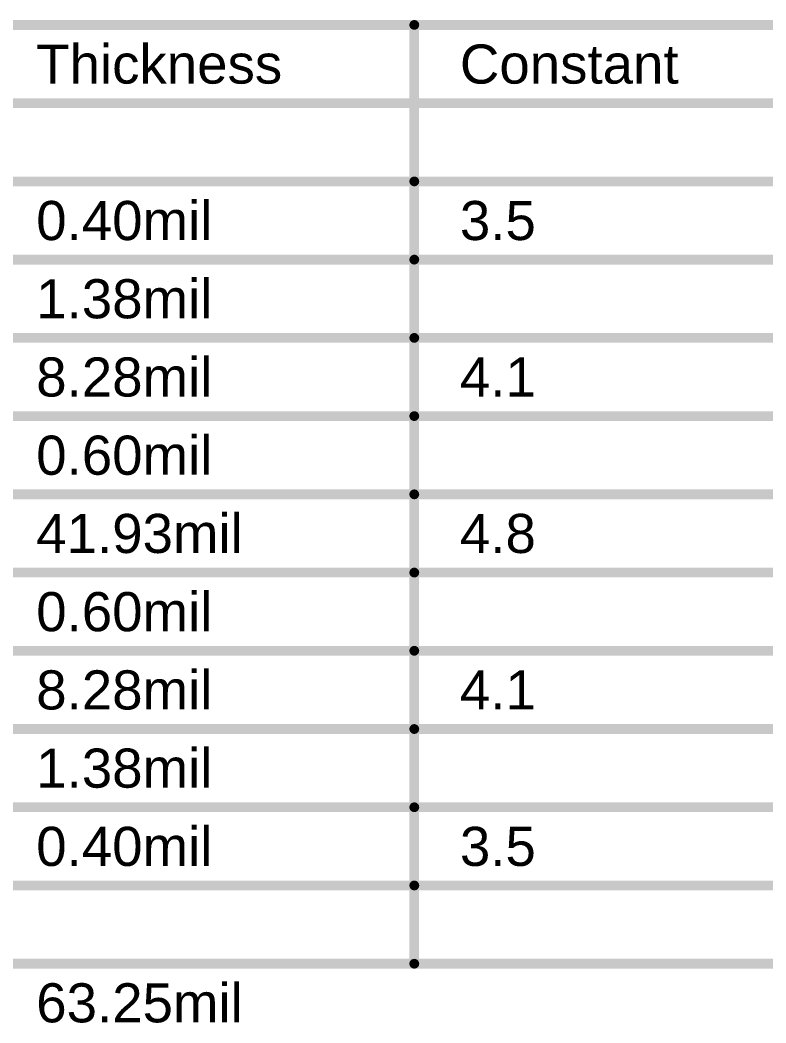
# Model space of a CAD drawing. Header units: inches. Extents: x -0.1 to 17.9, y -0.8 to 4.8.
# Drawn here: x 6.496 to 7.64, y -0.025 to 1.514 of the extents above; entities that cross this region are included whole.
import ezdxf

# ---------------------------------------------------------------- set-up
doc = ezdxf.new("R2010")
doc.units = ezdxf.units.IN
doc.header["$MEASUREMENT"] = 0
doc.layers.add('Fabrication', color=76, linetype='Continuous')
doc.styles.add('Arial', font='', dxfattribs={"height": 0.2})
doc.styles.get('Arial').set_extended_font_data('Arial')

msp = doc.modelspace()

# ---------------------------------------------------------------- linework, layer by layer
at = {"layer": 'Fabrication'}
for points in [[(4.2516, 1.506, 0.015, 0.015, 0), (8.7904, 1.506, 0.015, 0.015, 0)], [(7.1008, 0.066, 0.015, 0.015, 0), (7.1008, 1.506, 0.015, 0.015, 0)], [(4.2516, 1.386, 0.015, 0.015, 0), (8.7904, 1.386, 0.015, 0.015, 0)], [(6.451, 1.266, 0.015, 0.015, 0), (7.1008, 1.266, 0.015, 0.015, 0)], [(7.1008, 1.266, 0.015, 0.015, 0), (7.6707, 1.266, 0.015, 0.015, 0)], [(6.451, 1.146, 0.015, 0.015, 0), (7.1008, 1.146, 0.015, 0.015, 0)], [(7.1008, 1.146, 0.015, 0.015, 0), (7.6707, 1.146, 0.015, 0.015, 0)], [(6.451, 1.026, 0.015, 0.015, 0), (7.1008, 1.026, 0.015, 0.015, 0)], [(7.1008, 1.026, 0.015, 0.015, 0), (7.6707, 1.026, 0.015, 0.015, 0)], [(6.451, 0.906, 0.015, 0.015, 0), (7.1008, 0.906, 0.015, 0.015, 0)], [(7.1008, 0.906, 0.015, 0.015, 0), (7.6707, 0.906, 0.015, 0.015, 0)], [(6.451, 0.786, 0.015, 0.015, 0), (7.1008, 0.786, 0.015, 0.015, 0)], [(7.1008, 0.786, 0.015, 0.015, 0), (7.6707, 0.786, 0.015, 0.015, 0)], [(6.451, 0.666, 0.015, 0.015, 0), (7.1008, 0.666, 0.015, 0.015, 0)], [(7.1008, 0.666, 0.015, 0.015, 0), (7.6707, 0.666, 0.015, 0.015, 0)], [(6.451, 0.546, 0.015, 0.015, 0), (7.1008, 0.546, 0.015, 0.015, 0)], [(7.1008, 0.546, 0.015, 0.015, 0), (7.6707, 0.546, 0.015, 0.015, 0)], [(6.451, 0.426, 0.015, 0.015, 0), (7.1008, 0.426, 0.015, 0.015, 0)], [(7.1008, 0.426, 0.015, 0.015, 0), (7.6707, 0.426, 0.015, 0.015, 0)], [(6.451, 0.306, 0.015, 0.015, 0), (7.1008, 0.306, 0.015, 0.015, 0)], [(7.1008, 0.306, 0.015, 0.015, 0), (7.6707, 0.306, 0.015, 0.015, 0)], [(6.451, 0.186, 0.015, 0.015, 0), (7.1008, 0.186, 0.015, 0.015, 0)], [(7.1008, 0.186, 0.015, 0.015, 0), (7.6707, 0.186, 0.015, 0.015, 0)], [(6.451, 0.066, 0.015, 0.015, 0), (7.1008, 0.066, 0.015, 0.015, 0)], [(7.1008, 0.066, 0.015, 0.015, 0), (7.6707, 0.066, 0.015, 0.015, 0)]]:
    msp.add_lwpolyline(points, format="xyseb", dxfattribs=at)
for points in [[(7.0971, 1.506, 0.0075, 0.0075, 1), (7.1046, 1.506, 0.0075, 0.0075, 1)], [(7.0971, 1.266, 0.0075, 0.0075, 1), (7.1046, 1.266, 0.0075, 0.0075, 1)], [(7.0971, 1.266, 0.0075, 0.0075, 1), (7.1046, 1.266, 0.0075, 0.0075, 1)], [(7.0971, 1.146, 0.0075, 0.0075, 1), (7.1046, 1.146, 0.0075, 0.0075, 1)], [(7.0971, 1.146, 0.0075, 0.0075, 1), (7.1046, 1.146, 0.0075, 0.0075, 1)], [(7.0971, 1.026, 0.0075, 0.0075, 1), (7.1046, 1.026, 0.0075, 0.0075, 1)], [(7.0971, 1.026, 0.0075, 0.0075, 1), (7.1046, 1.026, 0.0075, 0.0075, 1)], [(7.0971, 0.906, 0.0075, 0.0075, 1), (7.1046, 0.906, 0.0075, 0.0075, 1)], [(7.0971, 0.906, 0.0075, 0.0075, 1), (7.1046, 0.906, 0.0075, 0.0075, 1)], [(7.0971, 0.786, 0.0075, 0.0075, 1), (7.1046, 0.786, 0.0075, 0.0075, 1)], [(7.0971, 0.786, 0.0075, 0.0075, 1), (7.1046, 0.786, 0.0075, 0.0075, 1)], [(7.0971, 0.666, 0.0075, 0.0075, 1), (7.1046, 0.666, 0.0075, 0.0075, 1)], [(7.0971, 0.666, 0.0075, 0.0075, 1), (7.1046, 0.666, 0.0075, 0.0075, 1)], [(7.0971, 0.546, 0.0075, 0.0075, 1), (7.1046, 0.546, 0.0075, 0.0075, 1)], [(7.0971, 0.546, 0.0075, 0.0075, 1), (7.1046, 0.546, 0.0075, 0.0075, 1)], [(7.0971, 0.426, 0.0075, 0.0075, 1), (7.1046, 0.426, 0.0075, 0.0075, 1)], [(7.0971, 0.426, 0.0075, 0.0075, 1), (7.1046, 0.426, 0.0075, 0.0075, 1)], [(7.0971, 0.306, 0.0075, 0.0075, 1), (7.1046, 0.306, 0.0075, 0.0075, 1)], [(7.0971, 0.306, 0.0075, 0.0075, 1), (7.1046, 0.306, 0.0075, 0.0075, 1)], [(7.0971, 0.186, 0.0075, 0.0075, 1), (7.1046, 0.186, 0.0075, 0.0075, 1)], [(7.0971, 0.186, 0.0075, 0.0075, 1), (7.1046, 0.186, 0.0075, 0.0075, 1)], [(7.0971, 0.066, 0.0075, 0.0075, 1), (7.1046, 0.066, 0.0075, 0.0075, 1)], [(7.0971, 0.066, 0.0075, 0.0075, 1), (7.1046, 0.066, 0.0075, 0.0075, 1)], [(7.0971, 0.066, 0.0075, 0.0075, 1), (7.1046, 0.066, 0.0075, 0.0075, 1)]]:
    msp.add_lwpolyline(points, format="xyseb", close=True, dxfattribs=at)

# ---------------------------------------------------------------- texts
at = {"layer": 'Fabrication', "style": 'Arial'}
for s, p in [('Thickness', (6.521, 1.416)), ('Constant', (7.1708, 1.416)), ('0.40mil', (6.521, 1.176)), ('3.5', (7.1708, 1.176)), ('1.38mil', (6.521, 1.056)), ('8.28mil', (6.521, 0.936)), ('4.1', (7.1708, 0.936)), ('0.60mil', (6.521, 0.816)), ('41.93mil', (6.521, 0.696)), ('4.8', (7.1708, 0.696)), ('0.60mil', (6.521, 0.576)), ('8.28mil', (6.521, 0.456)), ('4.1', (7.1708, 0.456)), ('1.38mil', (6.521, 0.336)), ('0.40mil', (6.521, 0.216)), ('3.5', (7.1708, 0.216)), ('63.25mil', (6.521, -0.024))]:
    msp.add_text(s, height=0.06, dxfattribs=at).set_placement(p)

doc.saveas('drawing.dxf')
